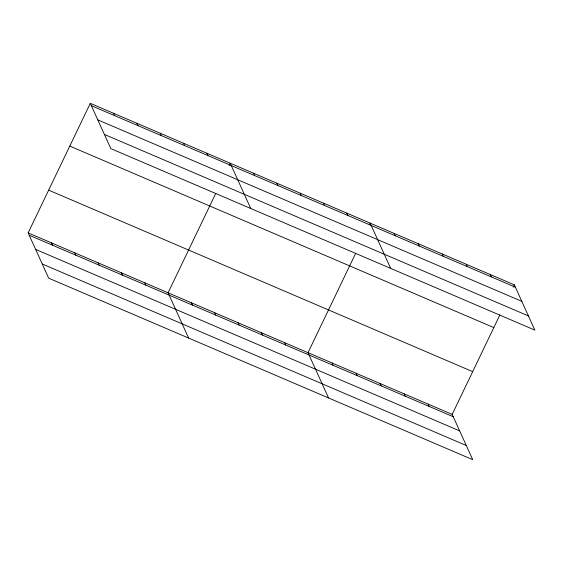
<?xml version="1.0" encoding="UTF-8"?>
<svg xmlns="http://www.w3.org/2000/svg" width="563" height="563" viewBox="0 0 563 563"><rect width="100%" height="100%" fill="white"/><g stroke="black" fill="none" stroke-linecap="round" stroke-linejoin="round"><path stroke-width="0.84" d="M28.15 232.892L452.18 414.396L472.716 459.668L48.685 278.164L28.15 232.892L90.284 103.332L514.315 284.836L534.85 330.108L110.82 148.604L90.284 103.332M215.784 193.313L168.084 292.788L188.619 338.06M229.071 165.599L230.211 163.228L250.746 208.5M355.717 253.209L308.01 352.684L328.546 397.957M369.384 224.707L370.144 223.124L390.68 268.396M452.18 414.396L499.888 314.921M513.174 287.207L514.315 284.836M91.347 105.675L515.377 287.179M97.772 119.842L521.802 301.346M104.394 134.437L528.425 315.942M69.777 146.084L493.807 327.589M48.65 190.139L472.688 371.643M29.213 235.235L453.243 416.74M35.638 249.402L459.668 430.906M42.26 263.998L466.291 445.502M490.289 274.547L491.351 276.89M466.255 264.265L467.318 266.609M442.229 253.976L443.292 256.32M418.203 243.695L419.266 246.038M394.17 233.406L395.233 235.749M346.822 213.138L347.885 215.481M428.154 404.114L429.217 406.458M323.5 203.159L324.562 205.502M404.121 393.826L405.184 396.169M300.178 193.172L301.24 195.516M380.095 383.544L381.158 385.887M276.855 183.193L277.918 185.537M356.069 373.255L357.132 375.598M253.533 173.207L254.596 175.55M332.036 362.973L333.099 365.317M206.888 153.242L207.951 155.585M284.688 342.705L285.751 345.049M183.566 143.262L184.636 145.606M261.366 332.719L262.428 335.062M160.251 133.276L161.314 135.62M238.043 322.74L239.106 325.083M136.929 123.297L137.991 125.64M214.721 312.754L215.784 315.097M113.606 113.311L114.669 115.654M191.399 302.774L192.469 305.118M144.761 282.809L145.824 285.152M121.439 272.823L122.502 275.166M98.117 262.844L99.179 265.187M74.795 252.857L75.857 255.201M51.472 242.878L52.535 245.222"/></g></svg>
